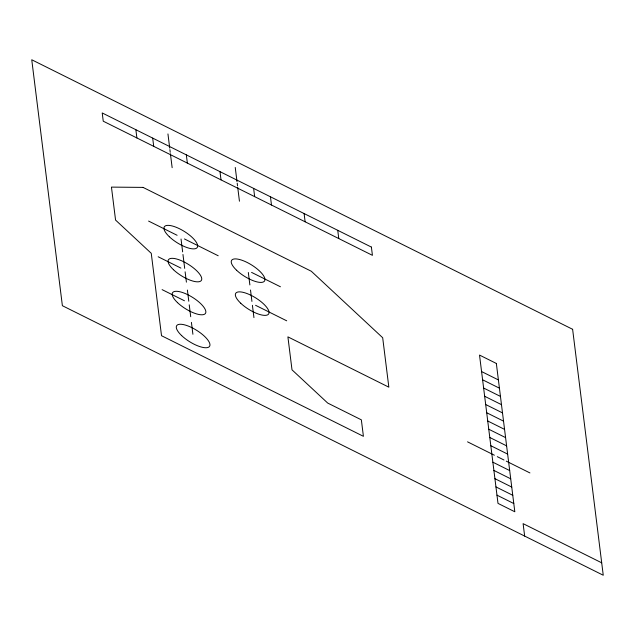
<?xml version="1.0" encoding="UTF-8"?>
<svg xmlns="http://www.w3.org/2000/svg" width="635" height="635" viewBox="0 0 635 635"><rect width="100%" height="100%" fill="white"/><g stroke="black" fill="none" stroke-linecap="round" stroke-linejoin="round"><path stroke-width="0.95" d="M481.576 371.554L498.404 379.936M482.6 379.793L499.428 388.175M148.59 221.075L177.109 235.283M184.444 238.943L218.202 255.762M251.587 272.399L280.432 286.774M483.632 388.033L500.451 396.415M484.656 396.272L501.475 404.654M485.68 404.511L502.507 412.901M486.712 412.75L503.531 421.14M158.171 256.762L180.904 268.089M255.58 305.3L286.702 320.81M487.736 420.989L504.555 429.379M488.759 429.228L505.587 437.618M489.783 437.475L506.611 445.857M490.815 445.714L507.635 454.096M162.115 289.639L184.444 300.76M467.543 441.841L494.379 455.216M497.284 456.66L504.015 460.018M506.254 461.137L529.923 472.932M492.863 462.193L509.691 470.575M493.895 470.432L510.715 478.814M494.919 478.671L511.739 487.053M495.943 486.91L512.77 495.292M496.967 495.149L513.794 503.531M601.702 562.816L523.105 523.645L524.653 536.067M337.749 230.33L338.772 238.569M304.101 213.558L305.125 221.798M270.454 196.794L271.478 205.034M253.635 188.412L254.659 196.652M235.244 167.465L237.006 181.626M237.196 183.174L237.53 185.825M237.704 187.246L239.443 201.208M248.325 272.486L249.873 284.94M250.507 290.005L251.928 301.411M252.412 305.324L253.944 317.619M219.98 171.641L221.012 179.88M186.333 154.876L187.365 163.116M167.95 133.929L169.712 148.09M169.902 149.638L170.236 152.289M170.41 153.71L172.148 167.68M181.038 239.03L182.642 251.881M182.959 254.468L184.69 268.359M185.118 271.812L186.412 282.154M187.396 290.06L188.785 301.228M189.23 304.824L190.714 316.714M191.421 322.382L192.905 334.272M152.686 138.105L153.718 146.344M135.866 129.723L136.89 137.962M143.05 187.396L111.45 187.111L115.562 220.067L151.257 253.317L161.52 335.709L363.41 436.316L361.355 419.838L327.708 403.066L292.005 369.824L287.901 336.867L388.842 387.167L382.683 337.733L311.285 271.24L143.05 187.396M572.619 329.295L31.75 59.761L62.381 305.705L603.25 575.239L572.619 329.295M371.396 247.094L102.219 112.951L103.243 121.19L372.427 255.333L371.396 247.094M496.348 363.458L479.52 355.076L497.999 503.388L514.818 511.77L496.348 363.458M181.65 335.613A19.431 6.691 32 0 0 209.55 346.361A19.431 6.691 32 0 0 188.15 326.017A19.431 6.691 32 0 0 181.65 335.613M177.546 302.657A19.431 6.691 32 0 0 205.446 313.404A19.431 6.691 32 0 0 184.047 293.06A19.431 6.691 32 0 0 177.546 302.657M169.331 236.744A19.431 6.691 32 0 0 197.231 247.491A19.431 6.691 32 0 0 175.839 227.139A19.431 6.691 32 0 0 169.331 236.744M236.625 270.28A19.431 6.691 32 0 0 264.525 281.027A19.431 6.691 32 0 0 243.134 260.675A19.431 6.691 32 0 0 236.625 270.28M240.736 303.236A19.431 6.691 32 0 0 268.637 313.984A19.431 6.691 32 0 0 247.237 293.632A19.431 6.691 32 0 0 240.736 303.236M173.442 269.7A19.431 6.691 32 0 0 201.335 280.448A19.431 6.691 32 0 0 179.943 260.096A19.431 6.691 32 0 0 173.442 269.7"/></g></svg>
